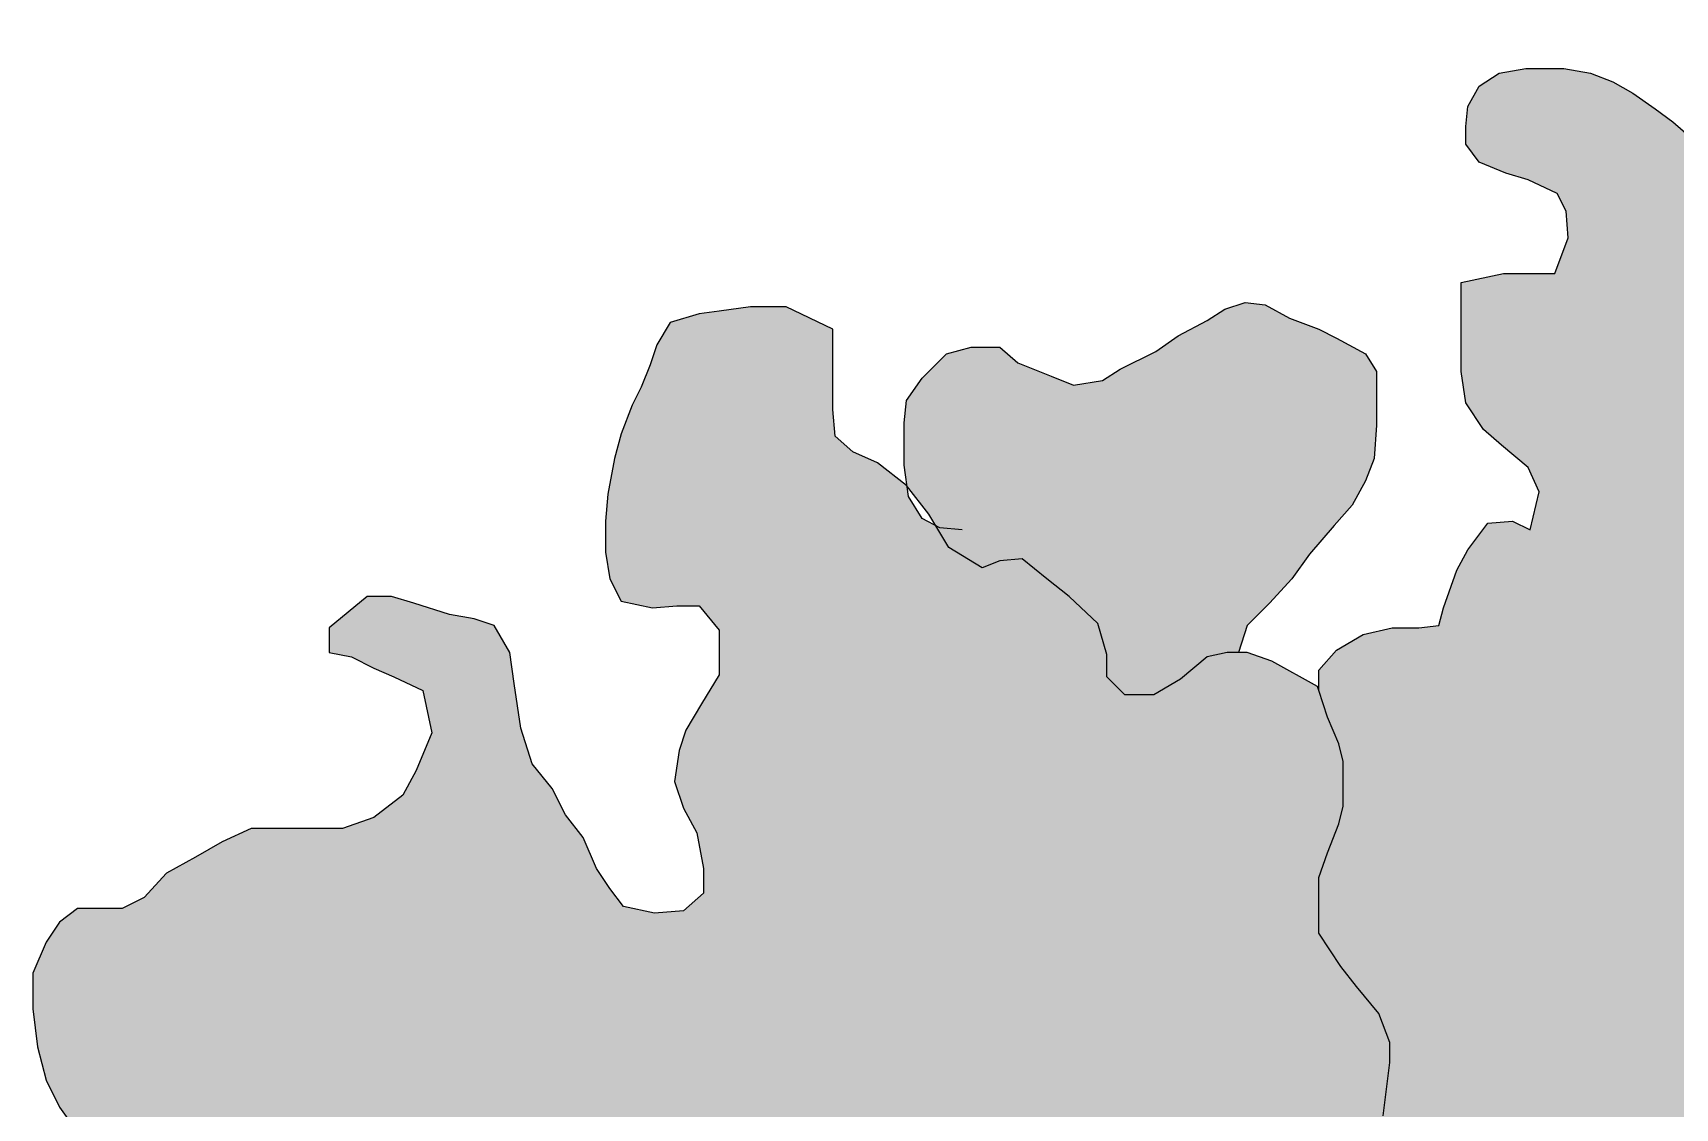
# Model space of a CAD drawing. Header units: millimetres. Extents: x 0 to 59350, y 0 to 29700.
# Drawn here: x 12143 to 13505, y 24960 to 25852 of the extents above; entities that cross this region are included whole.
import ezdxf

# ---------------------------------------------------------------- set-up
doc = ezdxf.new("R2010")
doc.units = ezdxf.units.MM
doc.linetypes.add('PUNKT2_S9', pattern=[1, 0, -1])
doc.layers.add('Standard', color=7, linetype='Continuous', lineweight=25)

msp = doc.modelspace()

# ---------------------------------------------------------------- hatches: boundary and pattern name
at = {"layer": 'Standard', "linetype": 'PUNKT2_S9', "lineweight": -3}
for color, points in [(7, [(13854.6, 24769), (13886, 24758), (13906.3, 24756.2), (13926.6, 24756.2), (13946.9, 24763.5), (13963.6, 24780.1), (13983.9, 24804.1), (14000.5, 24826.4), (14015.3, 24844.8), (14030.1, 24848.4), (14059.7, 24839.3), (14078.2, 24830.1), (14102.2, 24828.2), (14126.2, 24852.1), (14146.5, 24874.4), (14163.2, 24892.9), (14181.7, 24907.7), (14200.1, 24926), (14218.6, 24942.8), (14242.6, 24955.6), (14259.2, 24959.3), (14275.9, 24953.8), (14296.2, 24924.2), (14307.3, 24904), (14312.8, 24878.1), (14314.7, 24863.3), (14316.5, 24846.6), (14318.3, 24828.2), (14319.8, 24812.4), (14351.6, 24854), (14366.4, 24857.8), (14386.7, 24844.8), (14401.5, 24842.9), (14416.3, 24852.1), (14416.3, 24870.7), (14412.6, 24894.7), (14410.8, 24911.3), (14410.8, 24957.5), (14416.3, 24976), (14431.1, 24981.6), (14458.8, 24996.4), (14479.2, 25009.3), (14499.5, 25009.3), (14532.7, 25007.4), (14549.4, 25009.3), (14553.1, 25010.7), (14553.1, 25062.8), (14551.2, 25077.6), (14545.7, 25092.4), (14545.7, 25110.9), (14547.5, 25135), (14553.1, 25155.2), (14577.1, 25173.8), (14595.5, 25186.6), (14623.3, 25194), (14625.1, 25214.4), (14628.8, 25232.8), (14636.2, 25255), (14651, 25286.5), (14656.5, 25314.2), (14656.5, 25345.6), (14652.8, 25365.9), (14643.6, 25382.6), (14628.8, 25399.1), (14614.1, 25410.2), (14599.3, 25419.5), (14571.5, 25426.9), (14553.1, 25430.6), (14538.3, 25436.1), (14514.3, 25441.6), (14482.8, 25441.6), (14466.2, 25443.5), (14451.4, 25454.6), (14432.9, 25471.2), (14414.5, 25497.1), (14399.7, 25511.8), (14383.1, 25528.5), (14368.3, 25550.6), (14347.9, 25565.5), (14323.9, 25578.4), (14296.2, 25582.1), (14264.8, 25582.1), (14233.4, 25580.2), (14218.6, 25580.2), (14200.1, 25569.2), (14161.3, 25530.4), (14155.8, 25508.2), (14150.2, 25480.4), (14144.7, 25449.1), (14126.2, 25428.7), (14118.8, 25445.3), (14111.4, 25460.2), (14100.3, 25478.6), (14080, 25497.1), (14065.2, 25497.1), (14050.4, 25493.4), (14054.1, 25478.6), (14061.5, 25447.1), (14061.5, 25386.3), (14043.1, 25365.9), (14033.8, 25380.7), (14022.7, 25399.1), (14004.2, 25426.9), (13985.7, 25426.9), (13969.1, 25425.1), (13952.5, 25419.5), (13930.3, 25399.1), (13908.1, 25371.4), (13906.3, 25334.4), (13921.1, 25327.1), (13939.6, 25327.1), (13958.1, 25312.4), (13963.6, 25292), (13961.7, 25256.9), (13946.9, 25232.8), (13922.9, 25249.5), (13910, 25264.2), (13893.4, 25273.6), (13869.4, 25284.6), (13845.3, 25295.6), (13828.7, 25306.7), (13813.9, 25314.2), (13799.1, 25328.9), (13789.9, 25345.6), (13788.1, 25362.2), (13788.1, 25397.3), (13782.5, 25421.4), (13780.7, 25436.1), (13780.7, 25460.2), (13786.2, 25506.3), (13795.4, 25521.1), (13810.2, 25526.7), (13826.8, 25526.7), (13856.4, 25530.4), (13860.1, 25552.6), (13839.8, 25559.9), (13817.6, 25574.7), (13817.6, 25615.3), (13826.8, 25648.6), (13841.6, 25654.1), (13863.8, 25654.1), (13882.3, 25648.6), (13910, 25644.9), (13939.6, 25639.4), (13969.1, 25639.4), (13983.9, 25659.7), (13980.2, 25674.5), (13954.4, 25691.2), (13934, 25698.5), (13917.4, 25705.9), (13891.5, 25709.6), (13873, 25728.1), (13863.8, 25746.5), (13863.8, 25768.8), (13871.2, 25790.9), (13882.3, 25809.4), (13884.2, 25829.8), (13873, 25844.5), (13852.7, 25837.2), (13837.9, 25837.2), (13823.2, 25842.7), (13806.5, 25850), (13780.7, 25851.9), (13760.3, 25851.9), (13741.8, 25846.3), (13725.2, 25840.8), (13706.7, 25827.9), (13686.4, 25814.9), (13655, 25811.2), (13631, 25813.1), (13612.5, 25807.6), (13594, 25800.2), (13579.2, 25783.5), (13560.8, 25761.4), (13536.7, 25757.6), (13518.2, 25765.1), (13503.5, 25778), (13488.7, 25789), (13470.2, 25802), (13453.6, 25811.2), (13435.1, 25818.6), (13412.9, 25822.3), (13381.5, 25822.3), (13359.3, 25818.6), (13342.7, 25807.6), (13333.5, 25790.9), (13331.6, 25774.3), (13331.6, 25759.6), (13342.7, 25744.7), (13364.9, 25735.5), (13383.4, 25730), (13407.4, 25718.8), (13414.8, 25704), (13416.7, 25681.9), (13405.5, 25652.3), (13363.1, 25652.3), (13327.9, 25644.9), (13327.9, 25571), (13331.6, 25545.1), (13346.4, 25523), (13361.2, 25510), (13383.4, 25491.6), (13392.6, 25471.2), (13385.2, 25439.8), (13370.4, 25447.1), (13350.1, 25445.3), (13333.5, 25423.2), (13324.2, 25406.5), (13313.1, 25375.1), (13309.4, 25360.4), (13292.8, 25358.5), (13270.6, 25358.5), (13246.6, 25353), (13224.5, 25340), (13209.7, 25323.4), (13209.7, 25306.7), (13217, 25284.6), (13226.3, 25262.4), (13230, 25247.7), (13230, 25210.7), (13226.3, 25195.9), (13217, 25171.9), (13209.7, 25151.5), (13209.7, 25105.4), (13228.2, 25077.6), (13241, 25061), (13259.6, 25038.8), (13268.8, 25014.8), (13268.8, 24998.2), (13263.3, 24953.8), (13242.9, 24931.7), (13226.3, 24918.7), (13226.3, 24904), (13239.2, 24876.2), (13254, 24850.3), (13268.8, 24833.7), (13298.4, 24826.3), (13298.4, 24795), (13300.2, 24780.1), (13303.9, 24761.7), (13307.6, 24745), (13309.4, 24728.4), (13311.3, 24708), (13313.1, 24693.3), (13315, 24678.5), (13316.8, 24656.3), (13331.6, 24676.6), (13344.5, 24700.6), (13353.8, 24726.6), (13361.2, 24741.3), (13372.3, 24756.2), (13404.8, 24760.6), (13427.7, 24759.8), (13409.2, 24746.8), (13388.9, 24724.7), (13376, 24709.9), (13377.8, 24693.3), (13394.4, 24691.5), (13412.9, 24691.5), (13427.7, 24687.8), (13448, 24678.5), (13482.6, 24655.4), (13501.6, 24672.9), (13516.4, 24676.6), (13533, 24676.6), (13557.1, 24672.9), (13575.5, 24660), (13601.4, 24650.8), (13653.1, 24645.2), (13675.4, 24654.5), (13699.4, 24678.5), (13714.2, 24698.8), (13728.9, 24711.7), (13743.7, 24724.7), (13762.1, 24728.4), (13778.8, 24728.4), (13799.1, 24743.1), (13815.8, 24765.4), (13830.5, 24776.4)]), (96, [(13076.6, 24741.3), (13100.6, 24756.2), (13119.2, 24767.2), (13135.7, 24772.7), (13170.8, 24772.7), (13187.5, 24769), (13207.8, 24763.5), (13241, 24763.5), (13259.6, 24769), (13274.3, 24781.9), (13279.9, 24798.6), (13279.9, 24830.9), (13268.8, 24833.7), (13254, 24850.3), (13239.2, 24876.2), (13226.3, 24904), (13226.3, 24918.7), (13242.9, 24931.7), (13263.3, 24953.8), (13268.8, 24998.2), (13268.8, 25014.8), (13259.6, 25038.8), (13241, 25061), (13228.2, 25077.6), (13209.7, 25105.4), (13209.7, 25151.5), (13217, 25171.9), (13226.3, 25195.9), (13230, 25210.7), (13230, 25247.7), (13226.3, 25262.4), (13217, 25284.6), (13208.6, 25309.9), (13170.8, 25330.8), (13150.5, 25338.1), (13133.9, 25338.1), (13117.3, 25334.4), (13095.1, 25316.1), (13072.9, 25303), (13048.9, 25303), (13034.1, 25317.9), (13034.1, 25336.3), (13026.7, 25362.2), (13002.7, 25384.4), (12984.2, 25399.1), (12963.9, 25415.8), (12945.4, 25414), (12930.7, 25408.3), (12902.9, 25425.1), (12891.9, 25443.5), (12880.8, 25449.1), (12869.6, 25467.5), (12868.4, 25475.9), (12867.8, 25476.7), (12843.8, 25495.3), (12823.4, 25504.5), (12808.7, 25517.5), (12806.8, 25539.6), (12806.8, 25606.1), (12768, 25624.6), (12738.5, 25624.6), (12712.6, 25621), (12695.9, 25619), (12672, 25611.7), (12660.8, 25593.2), (12655.3, 25576.6), (12647.9, 25558.1), (12640.5, 25543.3), (12631.3, 25519.3), (12625.7, 25499), (12620.2, 25469.4), (12618.4, 25447.1), (12618.4, 25421.4), (12622, 25399.1), (12631.3, 25380.7), (12657.2, 25375.1), (12677.5, 25376.9), (12695.9, 25376.9), (12712.6, 25356.7), (12712.6, 25319.7), (12697.8, 25295.6), (12684.8, 25273.6), (12679.3, 25256.9), (12675.6, 25231), (12683, 25208.9), (12694.1, 25188.5), (12699.6, 25158.9), (12699.6, 25138.6), (12683, 25123.8), (12659, 25122), (12633.2, 25127.5), (12622, 25142.3), (12610.9, 25158.9), (12599.9, 25184.8), (12585.1, 25203.4), (12574, 25225.4), (12557.4, 25245.8), (12548.1, 25275.4), (12542.6, 25312.4), (12538.9, 25338.1), (12525.9, 25360.4), (12509.3, 25365.9), (12489, 25369.5), (12459.4, 25378.9), (12440.9, 25384.4), (12420.6, 25384.4), (12389.2, 25358.5), (12389.2, 25338.1), (12407.7, 25334.4), (12426.2, 25325.2), (12442.8, 25317.9), (12466.8, 25306.7), (12474.2, 25271.6), (12461.3, 25240.3), (12450.2, 25219.9), (12426.2, 25201.4), (12400.3, 25192.2), (12324.5, 25192.2), (12300.5, 25181.1), (12278.3, 25168.3), (12254.3, 25155.2), (12235.8, 25135), (12217.4, 25125.7), (12180.4, 25125.7), (12165.6, 25114.6), (12154.5, 25097.9), (12143.4, 25072.1), (12143.4, 25042.5), (12147.2, 25011.1), (12154.5, 24983.4), (12165.6, 24961.1), (12178.5, 24942.8), (12193.3, 24929.8), (12206.3, 24902.1), (12211.8, 24878.1), (12217.4, 24854), (12221.1, 24839.3), (12230.3, 24824.5), (12245.1, 24811.5), (12267.2, 24800.5), (12293.1, 24789.4), (12317.1, 24781.9), (12337.5, 24776.4), (12387.3, 24776.4), (12405.8, 24781.9), (12431.7, 24781.9), (12453.9, 24769), (12481.6, 24756.2), (12498.2, 24754.3), (12518.6, 24752.5), (12538.9, 24756.2), (12566.6, 24769), (12590.6, 24781.9), (12616.5, 24796.8), (12633.2, 24806), (12649.7, 24811.5), (12664.5, 24809.7), (12686.7, 24798.6), (12703.4, 24781.9), (12710.9, 24762.1), (12727.4, 24758), (12742.2, 24752.5), (12756.9, 24745), (12781, 24730.2), (12795.7, 24724.7), (12812.4, 24722.9), (12840.1, 24726.6), (12858.6, 24730.2), (12873.3, 24732.1), (12895.6, 24733.9), (12915.9, 24722.9), (12924.7, 24716.9), (12930.7, 24715.4), (12945.4, 24709.9), (12969.5, 24708), (12984.2, 24702.5), (13000.9, 24700.6), (13017.5, 24700.6), (13034.1, 24706.2), (13052.6, 24721.1)]), (96, [(13002.7, 25384.4), (13026.7, 25362.2), (13034.1, 25336.3), (13034.1, 25317.9), (13048.9, 25303), (13072.9, 25303), (13095.1, 25316.1), (13117.3, 25334.4), (13133.9, 25338.1), (13143.1, 25338.1), (13150.5, 25360.4), (13169, 25378.9), (13187.5, 25399.1), (13202.2, 25419.5), (13222.6, 25443.5), (13237.4, 25460.2), (13248.5, 25480.4), (13255.8, 25499), (13257.7, 25526.7), (13257.7, 25571), (13248.5, 25585.7), (13224.5, 25598.7), (13209.7, 25606.1), (13185.6, 25615.3), (13165.3, 25626.5), (13148.7, 25628.3), (13132, 25622.8), (13117.3, 25613.5), (13093.2, 25600.6), (13074.8, 25587.7), (13045.2, 25572.9), (13030.4, 25563.6), (13006.4, 25559.9), (12987.9, 25567.3), (12960.2, 25578.4), (12945.4, 25591.4), (12921.4, 25591.4), (12901.1, 25585.7), (12880.8, 25565.5), (12867.8, 25547), (12866, 25528.5), (12866, 25493.4), (12868.4, 25475.9), (12886.3, 25452.8), (12902.9, 25425.1), (12930.7, 25408.3), (12945.4, 25414), (12963.9, 25415.8), (12984.2, 25399.1)])]:
    msp.add_hatch(color=color, dxfattribs=at).paths.add_polyline_path(points)

# ---------------------------------------------------------------- linework, layer by layer
at = {"layer": 'Standard', "color": 7, "linetype": 'Continuous', "lineweight": -3}
for p, q in [((13359.3, 25818.6), (13381.5, 25822.3)), ((13381.5, 25822.3), (13412.9, 25822.3)), ((13412.9, 25822.3), (13435.1, 25818.6)), ((13333.5, 25790.9), (13342.7, 25807.6)), ((13342.7, 25807.6), (13359.3, 25818.6)), ((13435.1, 25818.6), (13453.6, 25811.2)), ((13453.6, 25811.2), (13470.2, 25802)), ((13470.2, 25802), (13488.7, 25789)), ((13331.6, 25774.3), (13333.5, 25790.9)), ((13488.7, 25789), (13503.5, 25778)), ((13331.6, 25759.6), (13331.6, 25774.3)), ((13503.5, 25778), (13518.2, 25765.1)), ((13342.7, 25744.7), (13331.6, 25759.6)), ((13364.9, 25735.5), (13342.7, 25744.7)), ((13383.4, 25730), (13364.9, 25735.5)), ((13407.4, 25718.8), (13383.4, 25730)), ((13414.8, 25704), (13407.4, 25718.8)), ((13416.7, 25681.9), (13414.8, 25704)), ((13405.5, 25652.3), (13416.7, 25681.9)), ((13327.9, 25644.9), (13363.1, 25652.3)), ((13327.9, 25626.5), (13327.9, 25644.9)), ((13363.1, 25652.3), (13383.4, 25652.3)), ((13383.4, 25652.3), (13405.5, 25652.3)), ((12695.9, 25619), (12672, 25611.7)), ((12712.6, 25621), (12695.9, 25619)), ((12738.5, 25624.6), (12712.6, 25621)), ((12768, 25624.6), (12738.5, 25624.6)), ((12806.8, 25606.1), (12768, 25624.6)), ((13117.3, 25613.5), (13132, 25622.8)), ((13132, 25622.8), (13148.7, 25628.3)), ((13148.7, 25628.3), (13165.3, 25626.5)), ((13165.3, 25626.5), (13185.6, 25615.3)), ((13327.9, 25604.3), (13327.9, 25626.5)), ((12672, 25611.7), (12660.8, 25593.2)), ((12806.8, 25585.7), (12806.8, 25606.1)), ((13093.2, 25600.6), (13117.3, 25613.5)), ((13185.6, 25615.3), (13209.7, 25606.1)), ((13209.7, 25606.1), (13224.5, 25598.7)), ((13327.9, 25571), (13327.9, 25604.3)), ((12660.8, 25593.2), (12655.3, 25576.6)), ((12901.1, 25585.7), (12921.4, 25591.4)), ((12921.4, 25591.4), (12945.4, 25591.4)), ((12945.4, 25591.4), (12960.2, 25578.4)), ((13074.8, 25587.7), (13093.2, 25600.6)), ((13224.5, 25598.7), (13248.5, 25585.7)), ((12655.3, 25576.6), (12647.9, 25558.1)), ((12806.8, 25569.2), (12806.8, 25585.7)), ((12880.8, 25565.5), (12901.1, 25585.7)), ((12960.2, 25578.4), (12987.9, 25567.3)), ((13045.2, 25572.9), (13074.8, 25587.7)), ((13248.5, 25585.7), (13257.7, 25571)), ((12806.8, 25539.6), (12806.8, 25569.2)), ((12867.8, 25547), (12880.8, 25565.5)), ((12987.9, 25567.3), (13006.4, 25559.9)), ((13006.4, 25559.9), (13030.4, 25563.6)), ((13030.4, 25563.6), (13045.2, 25572.9)), ((13257.7, 25571), (13257.7, 25552.6)), ((13331.6, 25545.1), (13327.9, 25571)), ((12647.9, 25558.1), (12640.5, 25543.3)), ((13257.7, 25552.6), (13257.7, 25526.7)), ((12640.5, 25543.3), (12631.3, 25519.3)), ((12808.7, 25517.5), (12806.8, 25539.6)), ((12866, 25528.5), (12867.8, 25547)), ((13346.4, 25523), (13331.6, 25545.1)), ((12866, 25513.7), (12866, 25528.5)), ((13257.7, 25526.7), (13255.8, 25499)), ((13361.2, 25510), (13346.4, 25523)), ((12631.3, 25519.3), (12625.7, 25499)), ((12823.4, 25504.5), (12808.7, 25517.5)), ((12866, 25493.4), (12866, 25513.7)), ((13383.4, 25491.6), (13361.2, 25510)), ((12625.7, 25499), (12620.2, 25469.4)), ((12843.8, 25495.3), (12823.4, 25504.5)), ((12867.8, 25476.7), (12843.8, 25495.3)), ((13255.8, 25499), (13248.5, 25480.4)), ((12869.6, 25467.5), (12866, 25493.4)), ((13392.6, 25471.2), (13383.4, 25491.6)), ((12620.2, 25469.4), (12618.4, 25447.1)), ((12886.3, 25452.8), (12867.8, 25476.7)), ((12880.8, 25449.1), (12869.6, 25467.5)), ((13248.5, 25480.4), (13237.4, 25460.2)), ((13385.2, 25439.8), (13392.6, 25471.2)), ((13237.4, 25460.2), (13222.6, 25443.5)), ((12618.4, 25447.1), (12618.4, 25421.4)), ((12895.6, 25441.6), (12880.8, 25449.1)), ((12902.9, 25425.1), (12886.3, 25452.8)), ((12914, 25439.8), (12895.6, 25441.6)), ((13222.6, 25443.5), (13202.2, 25419.5)), ((13333.5, 25423.2), (13350.1, 25445.3)), ((13350.1, 25445.3), (13370.4, 25447.1)), ((13370.4, 25447.1), (13385.2, 25439.8)), ((12618.4, 25421.4), (12622, 25399.1)), ((12930.7, 25408.3), (12902.9, 25425.1)), ((12945.4, 25414), (12930.7, 25408.3)), ((12963.9, 25415.8), (12945.4, 25414)), ((12984.2, 25399.1), (12963.9, 25415.8)), ((13202.2, 25419.5), (13187.5, 25399.1)), ((13324.2, 25406.5), (13333.5, 25423.2)), ((12622, 25399.1), (12631.3, 25380.7)), ((13002.7, 25384.4), (12984.2, 25399.1)), ((13187.5, 25399.1), (13169, 25378.9)), ((13313.1, 25375.1), (13324.2, 25406.5)), ((12420.6, 25384.4), (12389.2, 25358.5)), ((12440.9, 25384.4), (12420.6, 25384.4)), ((12459.4, 25378.9), (12440.9, 25384.4)), ((12489, 25369.5), (12459.4, 25378.9)), ((12631.3, 25380.7), (12657.2, 25375.1)), ((12657.2, 25375.1), (12677.5, 25376.9)), ((12677.5, 25376.9), (12695.9, 25376.9)), ((12695.9, 25376.9), (12712.6, 25356.7)), ((13026.7, 25362.2), (13002.7, 25384.4)), ((13169, 25378.9), (13150.5, 25360.4)), ((13309.4, 25360.4), (13313.1, 25375.1)), ((12389.2, 25358.5), (12389.2, 25338.1)), ((12509.3, 25365.9), (12489, 25369.5)), ((12525.9, 25360.4), (12509.3, 25365.9)), ((12538.9, 25338.1), (12525.9, 25360.4)), ((13034.1, 25336.3), (13026.7, 25362.2)), ((13150.5, 25360.4), (13143.1, 25338.1)), ((13246.6, 25353), (13270.6, 25358.5)), ((13270.6, 25358.5), (13292.8, 25358.5)), ((13292.8, 25358.5), (13309.4, 25360.4)), ((12712.6, 25356.7), (12712.6, 25340)), ((13224.5, 25340), (13246.6, 25353)), ((12389.2, 25338.1), (12407.7, 25334.4)), ((12407.7, 25334.4), (12426.2, 25325.2)), ((12542.6, 25312.4), (12538.9, 25338.1)), ((12712.6, 25340), (12712.6, 25319.7)), ((13034.1, 25317.9), (13034.1, 25336.3)), ((13117.3, 25334.4), (13095.1, 25316.1)), ((13133.9, 25338.1), (13117.3, 25334.4)), ((13150.5, 25338.1), (13133.9, 25338.1)), ((13170.8, 25330.8), (13150.5, 25338.1)), ((13208.6, 25309.9), (13170.8, 25330.8)), ((13209.7, 25323.4), (13224.5, 25340)), ((12426.2, 25325.2), (12442.8, 25317.9)), ((12442.8, 25317.9), (12466.8, 25306.7)), ((12712.6, 25319.7), (12697.8, 25295.6)), ((13048.9, 25303), (13034.1, 25317.9)), ((13209.7, 25306.7), (13209.7, 25323.4)), ((12466.8, 25306.7), (12474.2, 25271.6)), ((12548.1, 25275.4), (12542.6, 25312.4)), ((13095.1, 25316.1), (13072.9, 25303)), ((13217, 25284.6), (13209.7, 25306.7)), ((12697.8, 25295.6), (12684.8, 25273.6)), ((13072.9, 25303), (13048.9, 25303)), ((13226.3, 25262.4), (13217, 25284.6)), ((12474.2, 25271.6), (12461.3, 25240.3)), ((12557.4, 25245.8), (12548.1, 25275.4)), ((12684.8, 25273.6), (12679.3, 25256.9)), ((12679.3, 25256.9), (12675.6, 25231)), ((13230, 25247.7), (13226.3, 25262.4)), ((12461.3, 25240.3), (12450.2, 25219.9)), ((12574, 25225.4), (12557.4, 25245.8)), ((13230, 25232.8), (13230, 25247.7)), ((12585.1, 25203.4), (12574, 25225.4)), ((12675.6, 25231), (12683, 25208.9)), ((13230, 25210.7), (13230, 25232.8)), ((12450.2, 25219.9), (12426.2, 25201.4)), ((12683, 25208.9), (12694.1, 25188.5)), ((13226.3, 25195.9), (13230, 25210.7)), ((12426.2, 25201.4), (12400.3, 25192.2)), ((12599.9, 25184.8), (12585.1, 25203.4)), ((13217, 25171.9), (13226.3, 25195.9)), ((12300.5, 25181.1), (12278.3, 25168.3)), ((12324.5, 25192.2), (12300.5, 25181.1)), ((12348.5, 25192.2), (12324.5, 25192.2)), ((12374.5, 25192.2), (12348.5, 25192.2)), ((12400.3, 25192.2), (12374.5, 25192.2)), ((12610.9, 25158.9), (12599.9, 25184.8)), ((12694.1, 25188.5), (12699.6, 25158.9)), ((12278.3, 25168.3), (12254.3, 25155.2)), ((13209.7, 25151.5), (13217, 25171.9)), ((12254.3, 25155.2), (12235.8, 25135)), ((12622, 25142.3), (12610.9, 25158.9)), ((12699.6, 25158.9), (12699.6, 25138.6)), ((12633.2, 25127.5), (12622, 25142.3)), ((13209.7, 25127.5), (13209.7, 25151.5)), ((12235.8, 25135), (12217.4, 25125.7)), ((12659, 25122), (12633.2, 25127.5)), ((12699.6, 25138.6), (12683, 25123.8)), ((13209.7, 25105.4), (13209.7, 25127.5)), ((12165.6, 25114.6), (12154.5, 25097.9)), ((12180.4, 25125.7), (12165.6, 25114.6)), ((12202.6, 25125.7), (12180.4, 25125.7)), ((12217.4, 25125.7), (12202.6, 25125.7)), ((12683, 25123.8), (12659, 25122)), ((13228.2, 25077.6), (13209.7, 25105.4)), ((12154.5, 25097.9), (12143.4, 25072.1)), ((12143.4, 25072.1), (12143.4, 25042.5)), ((13241, 25061), (13228.2, 25077.6)), ((13259.6, 25038.8), (13241, 25061)), ((12143.4, 25042.5), (12147.2, 25011.1)), ((13268.8, 25014.8), (13259.6, 25038.8)), ((12147.2, 25011.1), (12154.5, 24983.4)), ((13268.8, 24998.2), (13268.8, 25014.8)), ((13263.3, 24953.8), (13268.8, 24998.2)), ((12154.5, 24983.4), (12165.6, 24961.1)), ((12165.6, 24961.1), (12178.5, 24942.8))]:
    msp.add_line(p, q, dxfattribs=at)
at = {"layer": 'Standard', "color": 7, "linetype": 'Continuous', "lineweight": 25}
msp.add_line((13209.7, 25306.7), (13208.6, 25309.9), dxfattribs=at)

doc.saveas('drawing.dxf')
